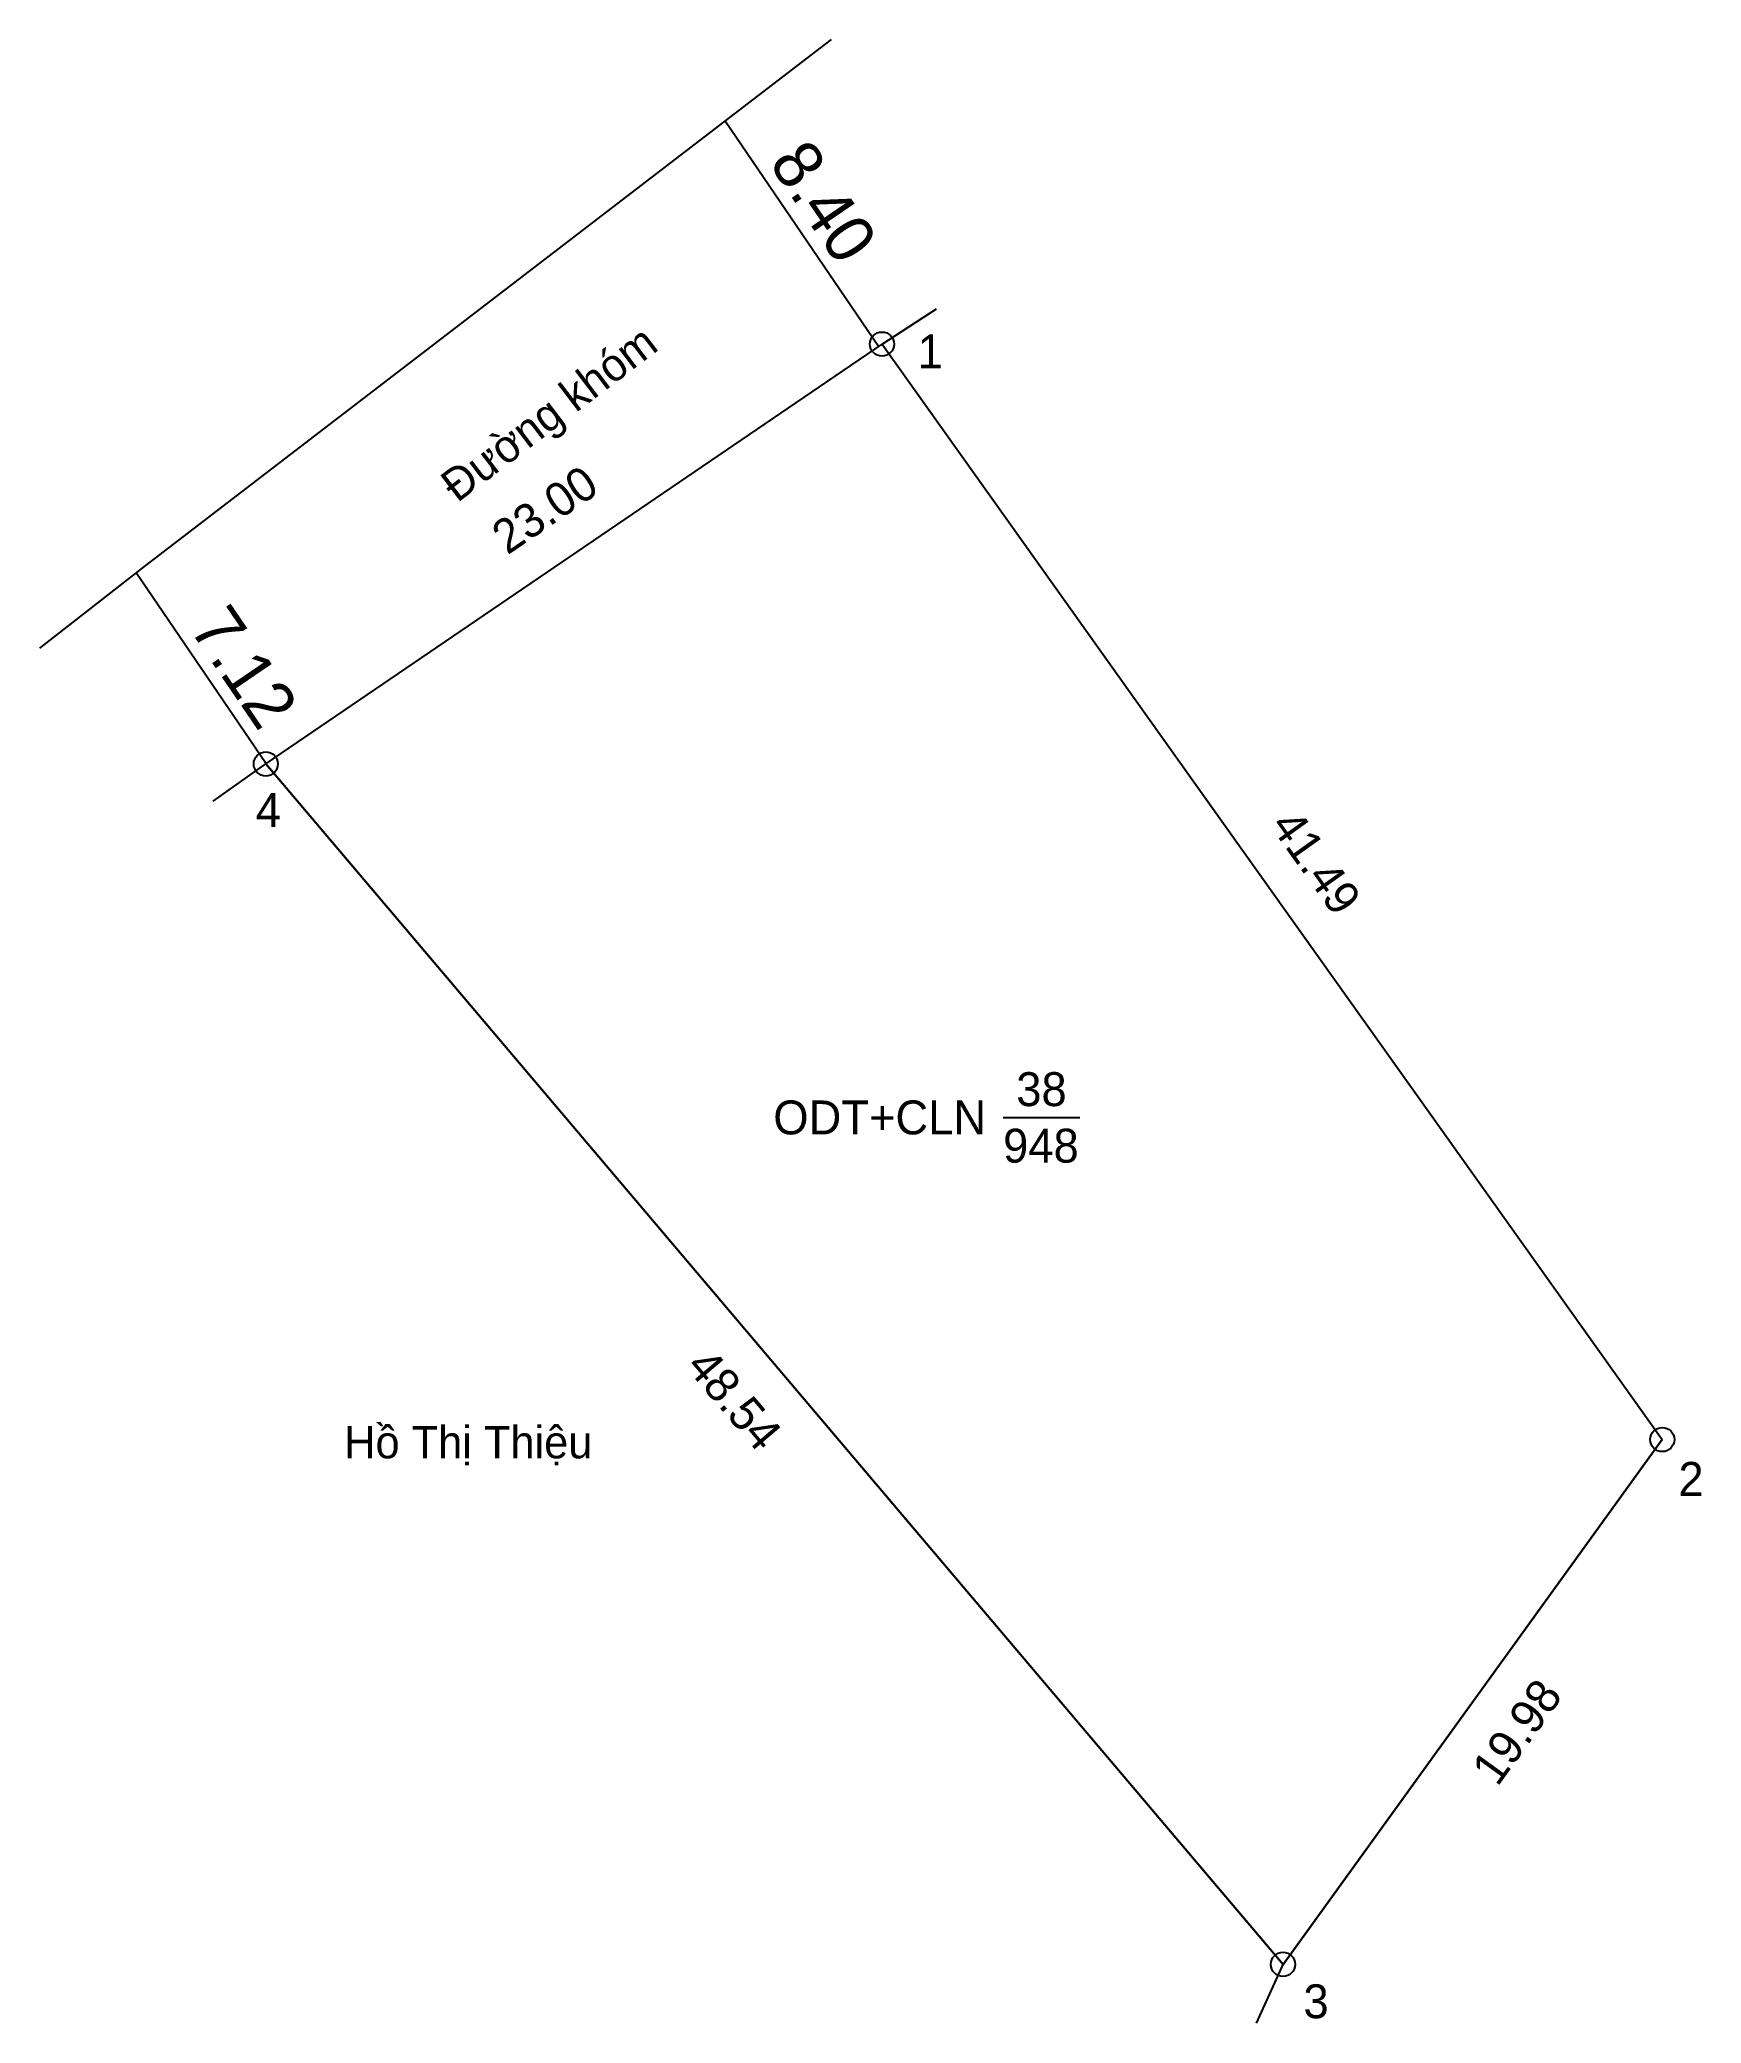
# Model space of a CAD drawing. Extents: x 535887.2 to 535938.5, y 1839181.8 to 1839243.
import ezdxf

# ---------------------------------------------------------------- set-up
doc = ezdxf.new("R2010")
doc.units = 0
for name, color, linetype in [('CanhThua', 7, 'Continuous'), ('ChieuDaiCanhThua', 7, 'Continuous'), ('Level 1', 7, 'Continuous'), ('Level 10', 7, 'Continuous'), ('Level 16', 7, 'Continuous'), ('MocDinhThua', 7, 'Continuous'), ('NhanDiaChinhThua', 7, 'Continuous'), ('SoHieuDinhThua', 7, 'Continuous')]:
    doc.layers.add(name, color=color, linetype=linetype)

msp = doc.modelspace()

# ---------------------------------------------------------------- linework, layer by layer
at = {"layer": 'CanhThua'}
for p, q in [((535894.2, 1839220.66), (535913.21, 1839233.61)), ((535913.21, 1839233.61), (535937.28, 1839199.82)), ((535925.58, 1839183.63), (535894.2, 1839220.66)), ((535937.28, 1839199.82), (535925.58, 1839183.63))]:
    msp.add_line(p, q, dxfattribs=at)
at = {"layer": 'Level 10'}
for p, q in [((535913.099, 1839233.534), (535908.366, 1839240.482)), ((535913.21, 1839233.61), (535914.894, 1839234.693)), ((535894.2, 1839220.66), (535913.21, 1839233.61)), ((535913.21, 1839233.61), (535937.28, 1839199.82)), ((535894.208, 1839220.665), (535890.199, 1839226.55)), ((535892.572, 1839219.513), (535894.2, 1839220.66)), ((535894.2, 1839220.66), (535925.58, 1839183.63)), ((535925.58, 1839183.63), (535937.28, 1839199.82)), ((535924.761, 1839181.812), (535925.58, 1839183.63))]:
    msp.add_line(p, q, dxfattribs=at)
msp.add_lwpolyline([(535887.224, 1839224.233), (535890.46, 1839226.75), (535911.65, 1839243.001)], dxfattribs=at)
at = {"layer": 'MocDinhThua'}
for centre in [(535913.21, 1839233.61), (535894.2, 1839220.66), (535937.28, 1839199.82), (535925.58, 1839183.63)]:
    msp.add_circle(centre, 0.373, dxfattribs=at)
at = {"layer": 'NhanDiaChinhThua'}
msp.add_line((535916.944, 1839209.756), (535919.317, 1839209.756), dxfattribs=at)

# ---------------------------------------------------------------- texts
at = {"layer": 'ChieuDaiCanhThua'}
for s, rotation, p in [('23.00', 34.26349, (535901.653, 1839227.09)), ('41.49', 305.46383, (535925.164, 1839218.756)), ('48.54', 310.27864, (535907.128, 1839202.057)), ('19.98', 54.14555, (535932.191, 1839189.084))]:
    msp.add_text(s, height=1.0457, rotation=rotation, dxfattribs=at).set_placement(p)
at = {"layer": 'Level 1'}
for s, p in [('8.40', (535909.696, 1839239.195)), ('7.12', (535891.816, 1839224.843))]:
    msp.add_text(s, height=1.5, rotation=304.26349, dxfattribs=at).set_placement(p)
at = {"layer": 'Level 16'}
msp.add_text('Đường khóm', height=1, rotation=37.24475, dxfattribs=at).set_placement((535900.105, 1839228.698))
msp.add_text('Hồ Thị Thiệu', height=1.00002, dxfattribs=at).set_placement((535896.619, 1839199.24))
at = {"layer": 'NhanDiaChinhThua'}
for s, p in [('38', (535917.351, 1839210.105)), ('ODT+CLN', (535909.856, 1839209.233)), ('948', (535916.945, 1839208.362))]:
    msp.add_text(s, height=1.0457, dxfattribs=at).set_placement(p)
at = {"layer": 'SoHieuDinhThua'}
for s, p in [('1', (535914.309, 1839232.862)), ('4', (535893.888, 1839218.717)), ('2', (535937.778, 1839198.082)), ('3', (535926.211, 1839181.969))]:
    msp.add_text(s, height=1.046, dxfattribs=at).set_placement(p)

doc.saveas('drawing.dxf')
